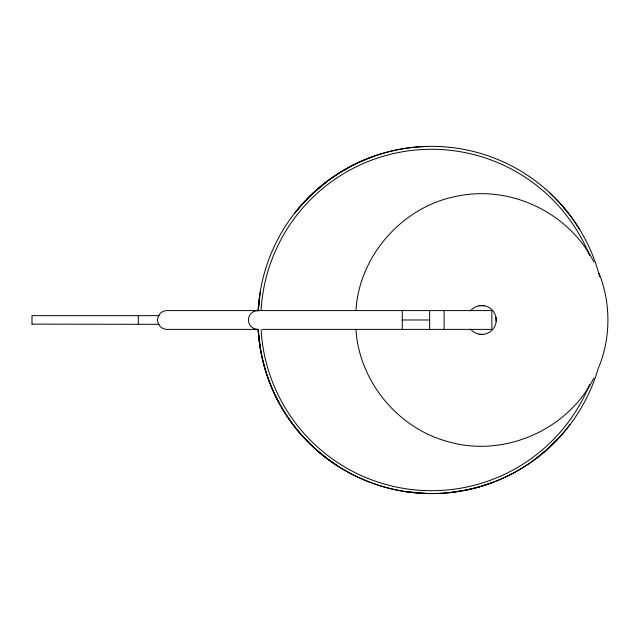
<?xml version="1.0" encoding="UTF-8"?>
<svg xmlns="http://www.w3.org/2000/svg" width="640" height="640" viewBox="0 0 640 640"><rect width="100%" height="100%" fill="white"/><g stroke="black" fill="none" stroke-linecap="round" stroke-linejoin="round"><path stroke-width="0.96" d="M470.528 329.104A14.472 14.472 0 0 0 496.168 321.288L495.984 317.352A14.472 14.472 0 0 0 470.528 310.864M355.944 310.536C359.208 254.8 403.808 205.28 458.792 195.856C511.992 185.32 569.576 213.528 593.896 262.008M496.168 321.288L495.984 317.352M258.296 311.184L260.448 290.808M259.096 300.232L258.192 310.632A173.608 173.608 0 0 1 305.32 200.744M258.224 310.016L259.296 298.664M599.136 366.456C610.824 336.896 610.824 303.072 599.136 273.52M593.896 377.968C567.848 430.328 502.976 458.328 447.024 441.352C397.296 427.656 359.112 380.968 355.944 329.44M569.968 424.696L560.504 436.232L552.144 444.816A173.608 173.608 0 0 1 258.168 329.208M294.6 213.376L302.6 203.744L312.424 193.768L325.856 182.328M297.696 209.504C315.632 187.92 338.832 170.744 364.672 159.816A173.376 173.376 0 0 1 426.544 146.48M305.4 200.8C323.856 181.32 346.824 166.2 372.016 156.96M557.704 439.176L547.8 448.936L537.104 457.76A173.648 173.648 0 0 1 427.448 493.512L405.288 491.56M536.264 458.408L547.8 448.936L556.376 440.576A173.608 173.608 0 0 0 598.624 367.024M491.896 482.72L479.32 486.896L467.24 489.84L449.44 492.64M479.128 305.76L483.056 305.576M480.456 305.576L484.392 305.76M483.056 334.4L479.128 334.216M159.128 315.648L32 315.648L32 324.168M402.28 319.984L429.64 319.984M32 324.12L159.088 324.328M258.16 329.392L166.984 329.392A9.408 9.392 90 0 1 157.592 319.984A9.408 9.392 90 0 1 166.984 310.584L491.856 310.584L491.856 329.392L262.424 329.392M337.04 465.56L326.144 457.936L317.672 450.976M329.6 460.448L319.44 452.552L309.928 443.8L301.016 434.448A182.256 182.256 0 0 1 277.088 399.24C266.184 377.504 259.728 353.608 258.192 329.344M549.968 193.096L560.504 203.744L568.152 212.912M563.304 207.008L571.8 217.648L579.408 229.096M260.624 350.152L258.232 330.112M444.112 310.584L444.112 329.392M429.64 310.584L429.64 329.392M402.28 310.584L402.28 329.392M138.312 315.648L138.312 324.12M589.576 384.592A170.72 170.72 0 0 1 261.104 329.584M261.104 310.392A170.72 170.72 0 0 1 589.576 255.384M307.08 198.904A173.608 173.608 0 0 1 599.624 276.576M429.12 493.552A173.648 173.648 0 0 1 258.264 330.12M257.8 329.392A9.408 9.392 -89.8 0 1 248.408 319.984A9.408 9.392 -89.8 0 1 257.8 310.584"/></g></svg>
